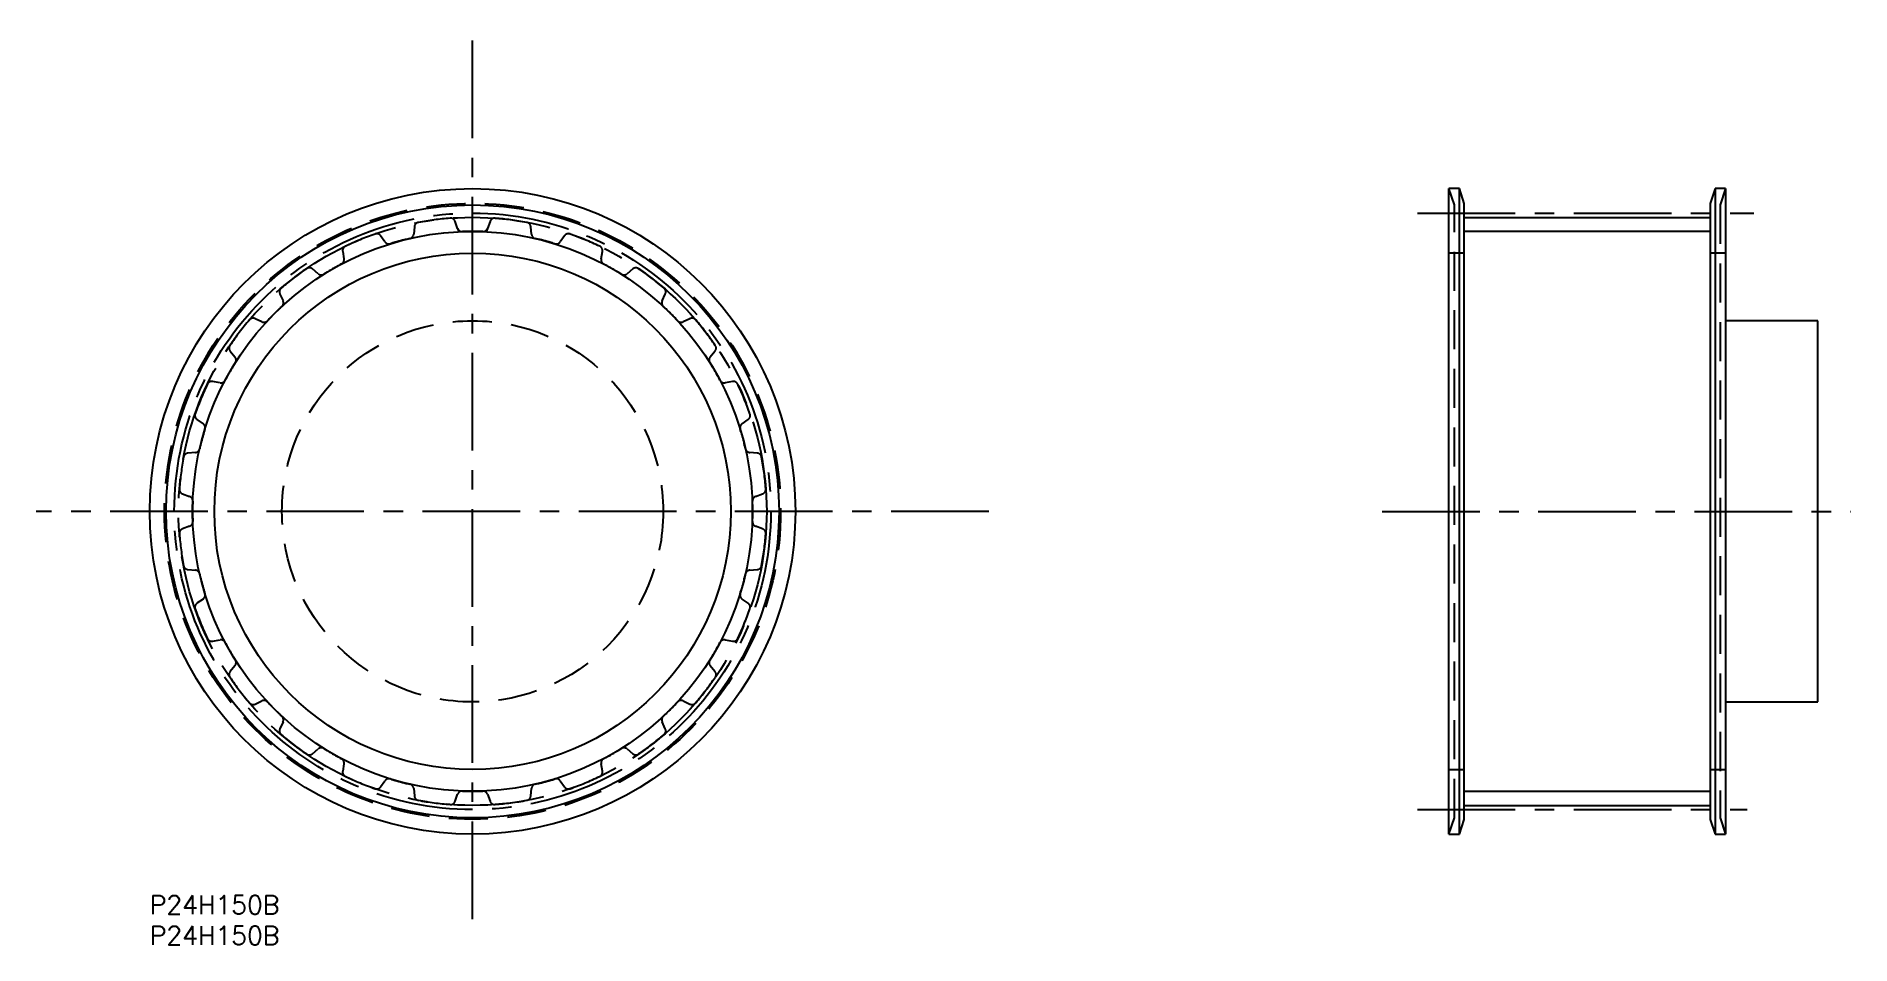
# Model space of a CAD drawing. Extents: x -18 to 277, y -8 to 140.
import ezdxf

# ---------------------------------------------------------------- set-up
doc = ezdxf.new("R2010")
doc.units = 0
doc.header["$LTSCALE"] = 0.5
for name, pattern in [('CENTER', [50.8, 31.75, -6.35, 6.35, -6.35]), ('DASHED', [19.05, 12.7, -6.35]), ('PHANTOM', [63.5, 31.75, -6.35, 6.35, -6.35, 6.35, -6.35])]:
    doc.linetypes.add(name, pattern=pattern)
for name, color, linetype in [('MSM_CENTER', 1, 'CENTER'), ('MSM_CONTINUOUS', 7, 'CONTINUOUS'), ('MSM_DASHED', 4, 'DASHED'), ('MSM_IMAGINARY', 6, 'PHANTOM'), ('MSM_NARROW', 5, 'CONTINUOUS'), ('MSM_PART_NUMBER', 7, 'CONTINUOUS')]:
    doc.layers.add(name, color=color, linetype=linetype)
doc.styles.get("Standard").update_dxf_attribs({"font": 'txt.shx', "height": 3, "bigfont": 'bigfont.shx'})

msp = doc.modelspace()

# ---------------------------------------------------------------- linework, layer by layer
at = {"layer": 'MSM_CENTER'}
for p, q in [((52.5, -3.81), (52.5, 139.77)), ((206.2, 111.01), (260.85, 111.01)), ((136.44, 62.5), (-18.46, 62.5)), ((200.42, 62.5), (276.63, 62.5)), ((206.2, 13.99), (259.78, 13.99))]:
    msp.add_line(p, q, dxfattribs=at)
msp.add_circle((52.5, 62.5), 48.51, dxfattribs=at)
at = {"layer": 'MSM_CONTINUOUS'}
for p, q in [((212.98, 115), (211.29, 115)), ((211.29, 10), (211.29, 115)), ((213.79, 112.6), (212.98, 115)), ((212.98, 10), (212.98, 115)), ((213.79, 12.4), (213.79, 112.6)), ((254.6, 115), (253.79, 112.6)), ((253.79, 112.6), (253.79, 12.4)), ((256.29, 115), (254.6, 115)), ((254.6, 115), (254.6, 10)), ((256.29, 115), (256.29, 10)), ((213.79, 110.32), (253.79, 110.32)), ((271.29, 93.5), (256.29, 93.5)), ((271.29, 31.5), (271.29, 93.5)), ((256.29, 31.5), (271.29, 31.5)), ((212.98, 10), (213.79, 12.4)), ((213.79, 14.67), (253.79, 14.67)), ((253.79, 12.4), (254.6, 10)), ((211.29, 10), (212.98, 10)), ((254.6, 10), (256.29, 10))]:
    msp.add_line(p, q, dxfattribs=at)
for radius in [52.5, 49.84, 42]:
    msp.add_circle((52.5, 62.5), radius, dxfattribs=at)
at = {"layer": 'MSM_DASHED'}
for p, q in [((212.19, 112.34), (211.29, 115)), ((212.19, 12.66), (212.19, 112.34)), ((256.29, 115), (255.39, 112.34)), ((255.39, 112.34), (255.39, 12.66)), ((50.07, 108.53), (49.66, 109.66)), ((55.34, 109.66), (54.93, 108.53)), ((38.24, 106.33), (37.55, 107.32)), ((43.03, 108.79), (42.93, 107.59)), ((62.07, 107.59), (61.97, 108.79)), ((67.45, 107.32), (66.76, 106.33)), ((31.38, 104.76), (31.58, 103.58)), ((73.42, 103.58), (73.62, 104.76)), ((213.79, 104.5), (211.29, 104.5)), ((213.79, 104.5), (212.19, 104.5)), ((255.39, 104.5), (253.79, 104.5)), ((256.29, 104.5), (253.79, 104.5)), ((27.38, 101.15), (26.46, 101.92)), ((78.54, 101.92), (77.62, 101.15)), ((21.16, 97.85), (21.67, 96.76)), ((83.33, 96.76), (83.84, 97.85)), ((18.24, 93.33), (17.15, 93.84)), ((87.85, 93.84), (86.76, 93.33)), ((13.08, 88.54), (13.85, 87.62)), ((91.15, 87.62), (91.92, 88.54)), ((11.42, 83.42), (10.24, 83.62)), ((94.76, 83.62), (93.58, 83.42)), ((7.68, 77.45), (8.67, 76.76)), ((96.33, 76.76), (97.32, 77.45)), ((7.41, 72.07), (6.21, 71.97)), ((98.79, 71.97), (97.59, 72.07)), ((5.34, 65.34), (6.47, 64.93)), ((98.53, 64.93), (99.66, 65.34)), ((6.47, 60.07), (5.34, 59.66)), ((99.66, 59.66), (98.53, 60.07)), ((6.21, 53.03), (7.41, 52.93)), ((97.59, 52.93), (98.79, 53.03)), ((8.67, 48.24), (7.68, 47.55)), ((97.32, 47.55), (96.33, 48.24)), ((10.24, 41.38), (11.42, 41.58)), ((93.58, 41.58), (94.76, 41.38)), ((13.85, 37.38), (13.08, 36.46)), ((91.92, 36.46), (91.15, 37.38)), ((17.15, 31.16), (18.24, 31.67)), ((86.76, 31.67), (87.85, 31.16)), ((21.67, 28.24), (21.16, 27.15)), ((83.84, 27.15), (83.33, 28.24)), ((26.46, 23.08), (27.38, 23.85)), ((77.62, 23.85), (78.54, 23.08)), ((31.58, 21.42), (31.38, 20.24)), ((73.62, 20.24), (73.42, 21.42)), ((37.55, 17.68), (38.24, 18.67)), ((66.76, 18.67), (67.45, 17.68)), ((211.29, 20.5), (213.79, 20.5)), ((212.19, 20.5), (213.79, 20.5)), ((253.79, 20.5), (255.39, 20.5)), ((253.79, 20.5), (256.29, 20.5)), ((42.93, 17.41), (43.03, 16.21)), ((49.66, 15.34), (50.07, 16.47)), ((54.93, 16.47), (55.34, 15.34)), ((61.97, 16.21), (62.07, 17.41)), ((211.29, 10), (212.19, 12.66)), ((255.39, 12.66), (256.29, 10))]:
    msp.add_line(p, q, dxfattribs=at)
for radius in [50.1, 31]:
    msp.add_circle((52.5, 62.5), radius, dxfattribs=at)
for centre, radius, start, end in [((43.83, 108.72), 0.8, 100.6234, 175), ((52.5, 62.5), 47.82, 94.3766, 100.6234), ((48.91, 109.39), 0.8, 20, 94.3766), ((56.09, 109.39), 0.8, 85.6234, 160), ((52.5, 62.5), 47.82, 79.3766, 85.6234), ((61.17, 108.72), 0.8, 5, 79.3766), ((52.5, 62.5), 47.82, 109.3766, 115.6234), ((36.9, 106.86), 0.8, 35, 109.3766), ((38.9, 106.79), 0.8, 215, 287.07), ((52.5, 62.5), 45.54, 102.93, 107.07), ((42.13, 107.66), 0.8, 282.93, 355), ((50.83, 108.8), 0.8, 200, 272.07), ((52.5, 62.5), 45.54, 87.93, 92.07), ((54.17, 108.8), 0.8, 267.93, 340), ((62.87, 107.66), 0.8, 185, 257.07), ((52.5, 62.5), 45.54, 72.93, 77.07), ((66.1, 106.79), 0.8, 252.93, 325), ((68.1, 106.86), 0.8, 70.6234, 145), ((52.5, 62.5), 47.82, 64.3766, 70.6234), ((30.8, 103.44), 0.8, 297.93, 10), ((32.16, 104.9), 0.8, 115.6234, 190), ((72.84, 104.9), 0.8, 350, 64.3766), ((74.2, 103.44), 0.8, 170, 242.07), ((52.5, 62.5), 47.82, 124.3766, 130.6234), ((25.95, 101.31), 0.8, 50, 124.3766), ((27.9, 101.76), 0.8, 230, 302.07), ((52.5, 62.5), 45.54, 117.93, 122.07), ((52.5, 62.5), 45.54, 57.93, 62.07), ((77.1, 101.76), 0.8, 237.93, 310), ((79.05, 101.31), 0.8, 55.6234, 130), ((52.5, 62.5), 47.82, 49.3766, 55.6234), ((21.88, 98.19), 0.8, 130.6234, 205), ((83.12, 98.19), 0.8, 335, 49.3766), ((52.5, 62.5), 45.54, 132.93, 137.07), ((20.94, 96.43), 0.8, 312.93, 25), ((84.06, 96.43), 0.8, 155, 227.07), ((52.5, 62.5), 45.54, 42.93, 47.07), ((52.5, 62.5), 47.82, 139.3766, 145.6234), ((16.81, 93.12), 0.8, 65, 139.3766), ((18.57, 94.06), 0.8, 245, 317.07), ((86.43, 94.06), 0.8, 222.93, 295), ((88.19, 93.12), 0.8, 40.6234, 115), ((52.5, 62.5), 47.82, 34.3766, 40.6234), ((13.69, 89.05), 0.8, 145.6234, 220), ((91.31, 89.05), 0.8, 320, 34.3766), ((52.5, 62.5), 45.54, 147.93, 152.07), ((13.24, 87.1), 0.8, 327.93, 40), ((91.76, 87.1), 0.8, 140, 212.07), ((52.5, 62.5), 45.54, 27.93, 32.07), ((52.5, 62.5), 47.82, 154.3766, 160.6234), ((10.1, 82.84), 0.8, 80, 154.3766), ((11.56, 84.2), 0.8, 260, 332.07), ((93.44, 84.2), 0.8, 207.93, 280), ((94.9, 82.84), 0.8, 25.6234, 100), ((52.5, 62.5), 47.82, 19.3766, 25.6234), ((8.14, 78.1), 0.8, 160.6234, 235), ((8.21, 76.1), 0.8, 342.93, 55), ((96.79, 76.1), 0.8, 125, 197.07), ((96.86, 78.1), 0.8, 305, 19.3766), ((52.5, 62.5), 45.54, 162.93, 167.07), ((52.5, 62.5), 45.54, 12.93, 17.07), ((52.5, 62.5), 47.82, 169.3766, 175.6234), ((6.28, 71.17), 0.8, 95, 169.3766), ((7.34, 72.87), 0.8, 275, 347.07), ((97.66, 72.87), 0.8, 192.93, 265), ((98.72, 71.17), 0.8, 10.6234, 85), ((52.5, 62.5), 47.82, 4.3766, 10.6234), ((5.61, 66.09), 0.8, 175.6234, 250), ((6.2, 64.17), 0.8, 357.93, 70), ((98.8, 64.17), 0.8, 110, 182.07), ((99.39, 66.09), 0.8, 290, 4.3766), ((52.5, 62.5), 45.54, 177.93, 182.07), ((52.5, 62.5), 45.54, 357.93, 2.07), ((5.61, 58.91), 0.8, 110, 184.3766), ((6.2, 60.83), 0.8, 290, 2.07), ((98.8, 60.83), 0.8, 177.93, 250), ((99.39, 58.91), 0.8, 355.6234, 70), ((52.5, 62.5), 47.82, 184.3766, 190.6234), ((52.5, 62.5), 47.82, 349.3766, 355.6234), ((6.28, 53.83), 0.8, 190.6234, 265), ((98.72, 53.83), 0.8, 275, 349.3766), ((7.34, 52.13), 0.8, 12.93, 85), ((52.5, 62.5), 45.54, 192.93, 197.07), ((52.5, 62.5), 45.54, 342.93, 347.07), ((97.66, 52.13), 0.8, 95, 167.07), ((8.14, 46.9), 0.8, 125, 199.3766), ((8.21, 48.9), 0.8, 305, 17.07), ((96.79, 48.9), 0.8, 162.93, 235), ((96.86, 46.9), 0.8, 340.6234, 55), ((52.5, 62.5), 47.82, 199.3766, 205.6234), ((52.5, 62.5), 47.82, 334.3766, 340.6234), ((10.1, 42.16), 0.8, 205.6234, 280), ((11.56, 40.8), 0.8, 27.93, 100), ((93.44, 40.8), 0.8, 80, 152.07), ((94.9, 42.16), 0.8, 260, 334.3766), ((52.5, 62.5), 45.54, 207.93, 212.07), ((52.5, 62.5), 45.54, 327.93, 332.07), ((13.69, 35.95), 0.8, 140, 214.3766), ((52.5, 62.5), 47.82, 214.3766, 220.6234), ((13.24, 37.9), 0.8, 320, 32.07), ((52.5, 62.5), 47.82, 319.3766, 325.6234), ((91.76, 37.9), 0.8, 147.93, 220), ((91.31, 35.95), 0.8, 325.6234, 40), ((16.81, 31.88), 0.8, 220.6234, 295), ((18.57, 30.94), 0.8, 42.93, 115), ((52.5, 62.5), 45.54, 222.93, 227.07), ((52.5, 62.5), 45.54, 312.93, 317.07), ((86.43, 30.94), 0.8, 65, 137.07), ((88.19, 31.88), 0.8, 245, 319.3766), ((21.88, 26.81), 0.8, 155, 229.3766), ((20.94, 28.57), 0.8, 335, 47.07), ((84.06, 28.57), 0.8, 132.93, 205), ((83.12, 26.81), 0.8, 310.6234, 25), ((52.5, 62.5), 47.82, 229.3766, 235.6234), ((27.9, 23.24), 0.8, 57.93, 130), ((52.5, 62.5), 45.54, 237.93, 242.07), ((52.5, 62.5), 45.54, 297.93, 302.07), ((77.1, 23.24), 0.8, 50, 122.07), ((52.5, 62.5), 47.82, 304.3766, 310.6234), ((25.95, 23.69), 0.8, 235.6234, 310), ((30.8, 21.56), 0.8, 350, 62.07), ((74.2, 21.56), 0.8, 117.93, 190), ((79.05, 23.69), 0.8, 230, 304.3766), ((32.16, 20.1), 0.8, 170, 244.3766), ((52.5, 62.5), 47.82, 244.3766, 250.6234), ((38.9, 18.21), 0.8, 72.93, 145), ((52.5, 62.5), 45.54, 252.93, 257.07), ((42.13, 17.34), 0.8, 5, 77.07), ((62.87, 17.34), 0.8, 102.93, 175), ((52.5, 62.5), 45.54, 282.93, 287.07), ((66.1, 18.21), 0.8, 35, 107.07), ((52.5, 62.5), 47.82, 289.3766, 295.6234), ((72.84, 20.1), 0.8, 295.6234, 10), ((36.9, 18.14), 0.8, 250.6234, 325), ((43.83, 16.28), 0.8, 185, 259.3766), ((52.5, 62.5), 47.82, 259.3766, 265.6234), ((48.91, 15.61), 0.8, 265.6234, 340), ((50.83, 16.2), 0.8, 87.93, 160), ((52.5, 62.5), 45.54, 267.93, 272.07), ((54.17, 16.2), 0.8, 20, 92.07), ((56.09, 15.61), 0.8, 200, 274.3766), ((52.5, 62.5), 47.82, 274.3766, 280.6234), ((61.17, 16.28), 0.8, 280.6234, 355), ((68.1, 18.14), 0.8, 215, 289.3766)]:
    msp.add_arc(centre, radius, start, end, dxfattribs=at)
at = {"layer": 'MSM_IMAGINARY'}
msp.add_circle((52.5, 62.5), 47.83, dxfattribs=at)
at = {"layer": 'MSM_NARROW'}
for p, q in [((50.07, 108.53), (50.27, 107.98)), ((54.93, 108.53), (54.73, 107.98)), ((253.79, 108.03), (213.79, 108.03)), ((213.79, 16.97), (253.79, 16.97))]:
    msp.add_line(p, q, dxfattribs=at)
msp.add_circle((52.5, 62.5), 45.53, dxfattribs=at)

# ---------------------------------------------------------------- texts
at = {"layer": 'MSM_PART_NUMBER'}
for p in [(0, -3), (0, -7.99)]:
    msp.add_text('P24H150B', height=3, dxfattribs=at).set_placement(p)

doc.saveas('drawing.dxf')
